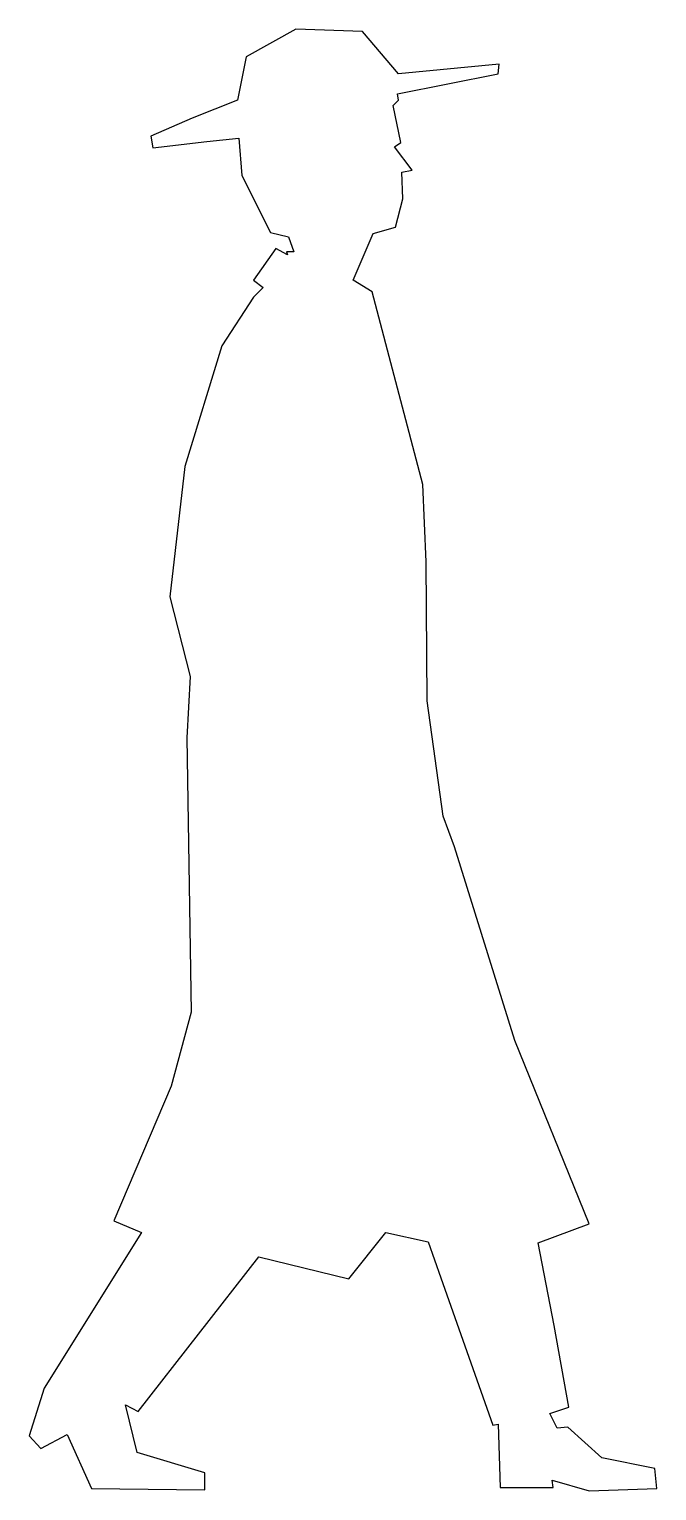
# Model space of a CAD drawing. Extents: x -11505 to -10795, y -2086 to -433.
import ezdxf

# ---------------------------------------------------------------- set-up
doc = ezdxf.new("R2010")
doc.units = 0
doc.layers.get('0').update_dxf_attribs({"linetype": 'CONTINUOUS'})

msp = doc.modelspace()

# ---------------------------------------------------------------- linework, layer by layer
at = {"color": 0}
for points in [[(-11203.2, -433.2), (-11259.5, -464.3), (-11269.1, -513.4), (-11320.5, -533.8), (-11367.2, -554.1), (-11364.9, -567.3), (-11303.8, -560.1), (-11267.9, -556.5), (-11264.3, -598.4), (-11231.9, -663.1), (-11211.6, -667.9), (-11205.6, -684.7), (-11214, -684.7), (-11212.8, -688.3), (-11225.9, -681.1), (-11251.1, -717), (-11240.3, -725.4), (-11251.1, -736.2), (-11287, -791.2), (-11328.9, -927.8), (-11345.7, -1075.1), (-11322.9, -1164.9), (-11326.5, -1234.3), (-11321.7, -1544.5), (-11344.5, -1628.3), (-11409.2, -1780.4), (-11378, -1793.6), (-11488.2, -1969.6), (-11505, -2023.5), (-11491.8, -2037.9), (-11461.9, -2022.3), (-11434.3, -2083.4), (-11306.2, -2084.6), (-11306.2, -2065.4), (-11382.8, -2042.7), (-11396, -1988.8), (-11381.6, -1996), (-11245.1, -1821.1), (-11143.3, -1846.3), (-11101.4, -1793.6), (-11053.5, -1804.4), (-11039.1, -1845.1), (-10980.4, -2011.5), (-10974.5, -2010.3), (-10972.1, -2082.2), (-10912.2, -2082.2), (-10913.4, -2073.8), (-10871.5, -2085.8), (-10794.8, -2083.4), (-10797.2, -2060.6), (-10857.1, -2048.7), (-10895.4, -2013.9), (-10907.4, -2015.1), (-10915.8, -1998.4), (-10894.2, -1991.2), (-10911, -1899), (-10928.9, -1805.6), (-10871.5, -1784), (-10955.3, -1576.8), (-11023.6, -1357.7), (-11036.7, -1323), (-11054.7, -1192.4), (-11055.9, -1035.5), (-11059.5, -948.1), (-11117, -730.2), (-11138.5, -717), (-11115.8, -664.3), (-11090.6, -657.1), (-11082.2, -624.8), (-11083.4, -594.9), (-11071.5, -592.5), (-11091.8, -566.1), (-11084.6, -561.3), (-11093, -519.4), (-11087, -513.4), (-11088.2, -506.2), (-10974.5, -483.5), (-10973.3, -472.7), (-11087, -483.5), (-11127.7, -435.6), (-11203.2, -433.2), (-11203.2, -433.2)], [(-11203.2, -433.2), (-11259.5, -464.3), (-11269.1, -513.4), (-11320.5, -533.8), (-11367.2, -554.1), (-11364.9, -567.3), (-11303.8, -560.1), (-11267.9, -556.5), (-11264.3, -598.4), (-11231.9, -663.1), (-11211.6, -667.9), (-11205.6, -684.7), (-11214, -684.7), (-11212.8, -688.3), (-11225.9, -681.1), (-11251.1, -717), (-11240.3, -725.4), (-11251.1, -736.2), (-11287, -791.2), (-11328.9, -927.8), (-11345.7, -1075.1), (-11322.9, -1164.9), (-11326.5, -1234.3), (-11321.7, -1544.5), (-11344.5, -1628.3), (-11409.2, -1780.4), (-11378, -1793.6), (-11488.2, -1969.6), (-11505, -2023.5), (-11491.8, -2037.9), (-11461.9, -2022.3), (-11434.3, -2083.4), (-11306.2, -2084.6), (-11306.2, -2065.4), (-11382.8, -2042.7), (-11396, -1988.8), (-11381.6, -1996), (-11245.1, -1821.1), (-11143.3, -1846.3), (-11101.4, -1793.6), (-11053.5, -1804.4), (-11039.1, -1845.1), (-10980.4, -2011.5), (-10974.5, -2010.3), (-10972.1, -2082.2), (-10912.2, -2082.2), (-10913.4, -2073.8), (-10871.5, -2085.8), (-10794.8, -2083.4), (-10797.2, -2060.6), (-10857.1, -2048.7), (-10895.4, -2013.9), (-10907.4, -2015.1), (-10915.8, -1998.4), (-10894.2, -1991.2), (-10911, -1899), (-10928.9, -1805.6), (-10871.5, -1784), (-10955.3, -1576.8), (-11023.6, -1357.7), (-11036.7, -1323), (-11054.7, -1192.4), (-11055.9, -1035.5), (-11059.5, -948.1), (-11117, -730.2), (-11138.5, -717), (-11115.8, -664.3), (-11090.6, -657.1), (-11082.2, -624.8), (-11083.4, -594.9), (-11071.5, -592.5), (-11091.8, -566.1), (-11084.6, -561.3), (-11093, -519.4), (-11087, -513.4), (-11088.2, -506.2), (-10974.5, -483.5), (-10973.3, -472.7), (-11087, -483.5), (-11127.7, -435.6), (-11203.2, -433.2)]]:
    msp.add_lwpolyline(points, dxfattribs=at)

doc.saveas('drawing.dxf')
